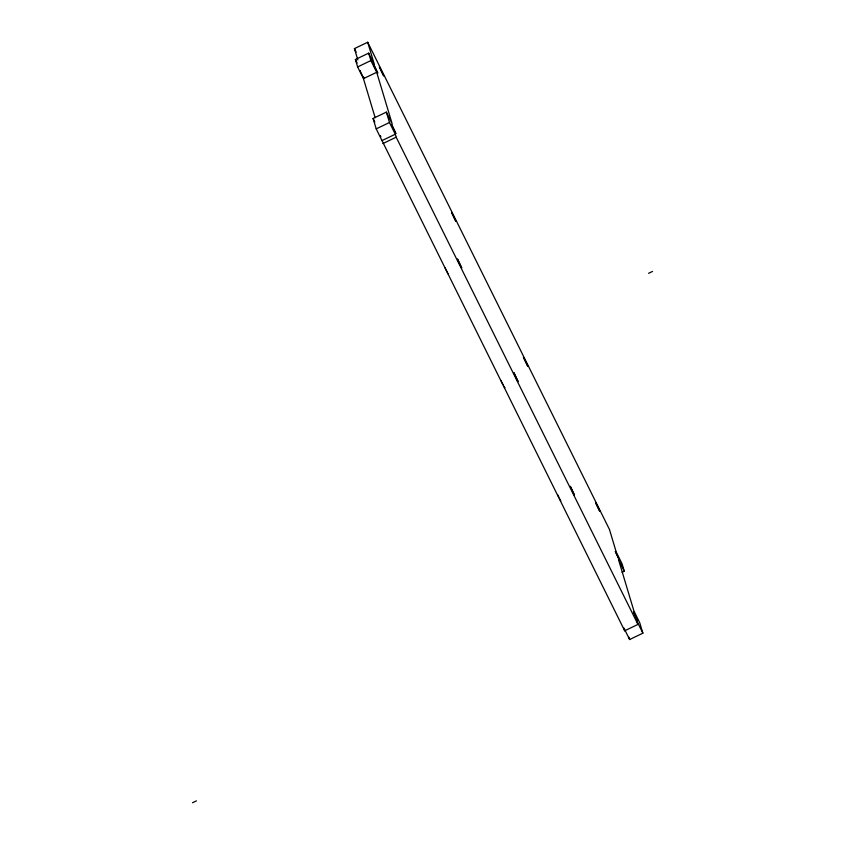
<?xml version="1.0" encoding="UTF-8"?>
<svg xmlns="http://www.w3.org/2000/svg" width="845" height="845" viewBox="0 0 845 845"><rect width="100%" height="100%" fill="white"/><g stroke="black" fill="none" stroke-linecap="round" stroke-linejoin="round"><path stroke-width="1.27" d="M357.826 59.921L354.425 48.609L367.691 42.25L609.467 529.477L616.248 552.102L622.068 563.826L624.297 571.241L622.089 572.297M375.138 117.635L363.445 78.648L357.625 66.935L355.396 59.509L368.663 53.15L374.483 64.875L367.691 42.25M357.625 66.935L370.881 60.565L368.663 53.15M363.445 78.648L376.701 72.29L370.881 60.565M624.381 628.986L629.62 639.538L642.876 633.18L637.056 621.455L637.954 624.423L624.687 630.782L376.205 128.873L373.089 118.48L386.355 112.121L392.175 123.845L376.701 72.29M376.205 128.873L389.471 122.504L386.355 112.121M382.024 140.597L395.28 134.228L389.471 122.504M382.912 143.555L396.178 137.196L395.28 134.228M648.58 273.326L652.509 271.435M192.491 802.75L196.42 800.87M360.319 70.621L360.414 71.212M448.262 274.076L447.713 273.125M504.454 387.39L504.814 387.887L504.602 387.19M560.827 500.99L559.464 498.402M363.255 77.328L363.72 78.215M503.62 385.848L504.085 386.725M447.248 272.248L446.16 270.062M624.297 571.241L618.477 559.517L633.951 611.072L639.76 622.797L642.876 633.18M354.425 48.609L356.189 52.158M396.178 137.196L637.954 624.423M355.396 59.509L357.139 63.026M373.089 118.48L374.831 121.997M362.727 76.282L361.628 73.99M503.092 384.802L501.983 382.51M380.313 135.601L380.863 136.732M558.904 497.261L557.858 495.022M445.114 267.823L445.621 268.911M501.191 380.725L501.486 381.422M363.53 76.979L363.941 77.93M360.709 71.952L361.132 72.902M628.923 637.236L629.62 639.538M623.8 627.814L624.687 630.782M379.405 66.966L383.619 75.775L379.405 66.966M451.536 212.338L455.761 221.147L451.536 212.338M523.446 357.245L527.66 366.054L523.446 357.245M595.577 502.606L599.802 511.426L595.577 502.606M373.575 64.262L377.715 73.008L373.575 64.262M391.71 124.711L395.851 133.457L391.71 124.711M457.567 259.183L461.708 267.928L457.567 259.183M513.94 372.782L518.08 381.528L513.94 372.782M570.312 486.382L574.452 495.128L570.312 486.382M615.35 551.489L619.491 560.235L615.35 551.489M633.486 611.938L637.626 620.684L633.486 611.938"/></g></svg>
